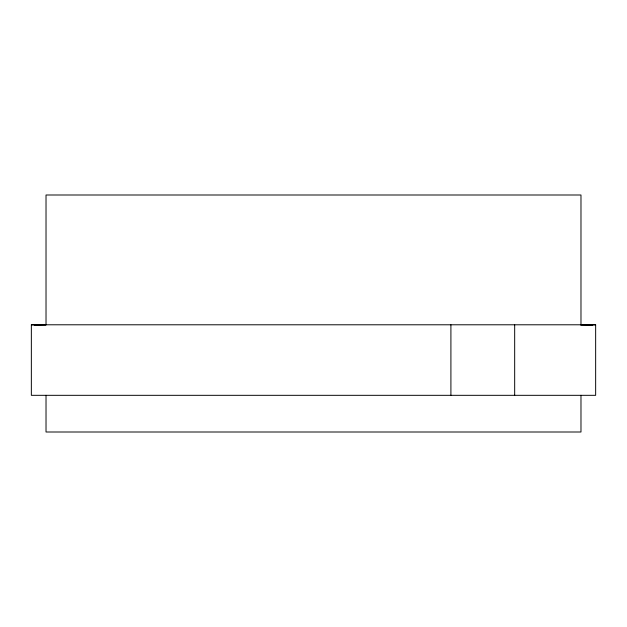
<?xml version="1.0" encoding="UTF-8"?>
<svg xmlns="http://www.w3.org/2000/svg" width="627" height="627" viewBox="0 0 627 627"><rect width="100%" height="100%" fill="white"/><g stroke="black" fill="none" stroke-linecap="round" stroke-linejoin="round"><path stroke-width="0.94" d="M34.281 325.099L46.022 324.802L46.022 194.997L580.978 194.997L580.978 324.857L592.719 325.107M580.461 324.864L595.65 324.786L595.65 395.323L31.35 395.323L31.35 324.786L595.65 324.786M31.35 324.786L45.951 324.888M580.978 395.323L580.978 432.003L46.022 432.003L46.022 395.323M514.673 324.786L514.673 395.323M450.907 324.786L450.907 395.323"/></g></svg>
